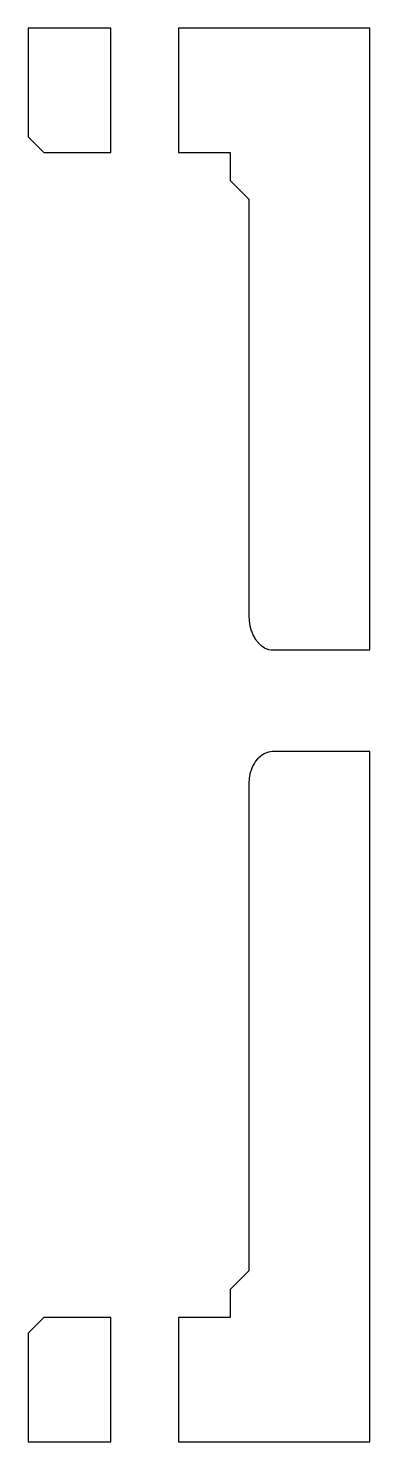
# Model space of a CAD drawing. Header units: metres. Extents: x 0 to 47.5, y 0 to 45.5.
# Drawn here: x 0 to 11, y 0 to 45.5 of the extents above.
import ezdxf

# ---------------------------------------------------------------- set-up
doc = ezdxf.new("R2010")
doc.units = ezdxf.units.M

msp = doc.modelspace()

# ---------------------------------------------------------------- linework, layer by layer
for p, q in [((2.65911, 45.5), (0, 45.5)), ((0, 45.5), (0, 42)), ((2.65911, 41.5), (2.65911, 45.5)), ((11, 45.5), (4.83677, 45.5)), ((4.83677, 45.5), (4.83677, 41.5)), ((11, 25.4907), (11, 45.5)), ((0, 42), (0.5, 41.5)), ((0.5, 41.5), (2.65911, 41.5)), ((4.83677, 41.5), (6.5, 41.5)), ((6.5, 41.5), (6.5, 40.6041)), ((6.5, 40.6041), (7.10409, 40)), ((7.10409, 40), (7.10409, 26.5992)), ((7.10409, 26.5992), (7.11277, 26.4379)), ((7.11277, 26.4379), (7.11332, 26.4276)), ((7.11332, 26.4276), (7.13949, 26.2681)), ((7.13949, 26.2681), (7.14079, 26.2601)), ((7.14079, 26.2601), (7.18422, 26.1067)), ((7.18422, 26.1067), (7.18583, 26.101)), ((7.18583, 26.101), (7.24579, 25.9579)), ((7.24579, 25.9579), (7.24732, 25.9542)), ((7.24732, 25.9542), (7.32259, 25.8253)), ((7.32259, 25.8253), (7.32376, 25.8233)), ((7.32376, 25.8233), (7.41263, 25.7122)), ((7.41263, 25.7122), (7.41325, 25.7114)), ((7.41325, 25.7114), (7.51359, 25.6215)), ((7.51359, 25.6215), (7.52122, 25.6169)), ((7.52122, 25.6169), (7.61116, 25.5571)), ((7.61116, 25.5571), (7.62232, 25.5496)), ((7.62232, 25.5496), (7.71608, 25.5135)), ((7.71608, 25.5135), (7.73676, 25.5055)), ((7.73676, 25.5055), (7.82859, 25.4939)), ((7.82859, 25.4939), (7.85409, 25.4907)), ((7.85409, 25.4907), (11, 25.4907)), ((7.28615, 21.8439), (7.24732, 21.7818)), ((7.32376, 21.904), (7.28615, 21.8439)), ((7.38774, 21.9786), (7.32376, 21.904)), ((7.41325, 22.0083), (7.38774, 21.9786)), ((7.50193, 22.0825), (7.41325, 22.0083)), ((7.51359, 22.0923), (7.50193, 22.0825)), ((7.61693, 22.1507), (7.51359, 22.0923)), ((7.62232, 22.1544), (7.61693, 22.1507)), ((7.62314, 22.1547), (7.62232, 22.1544)), ((7.73676, 22.1995), (7.62314, 22.1547)), ((7.74735, 22.2008), (7.73676, 22.1995)), ((7.85409, 22.2146), (7.74735, 22.2008)), ((11, 22.2146), (7.85409, 22.2146)), ((11, 0), (11, 22.2146)), ((7.13749, 21.4776), (7.11332, 21.3571)), ((7.14079, 21.4964), (7.13749, 21.4776)), ((7.14215, 21.5009), (7.14079, 21.4964)), ((7.18583, 21.6448), (7.14215, 21.5009)), ((7.20275, 21.6825), (7.18583, 21.6448)), ((7.24732, 21.7818), (7.20275, 21.6825)), ((7.11178, 21.3336), (7.10409, 21.2167)), ((7.10409, 21.2167), (7.10409, 5.5)), ((7.11332, 21.3571), (7.11178, 21.3336)), ((7.10409, 5.5), (6.5, 4.89591)), ((6.5, 4.89591), (6.5, 4)), ((0.5, 4), (0, 3.5)), ((2.65911, 4), (0.5, 4)), ((2.65911, 0), (2.65911, 4)), ((6.5, 4), (4.83677, 4)), ((4.83677, 4), (4.83677, 0)), ((0, 3.5), (0, 0)), ((0, 0), (2.65911, 0)), ((4.83677, 0), (11, 0))]:
    msp.add_line(p, q)

doc.saveas('drawing.dxf')
